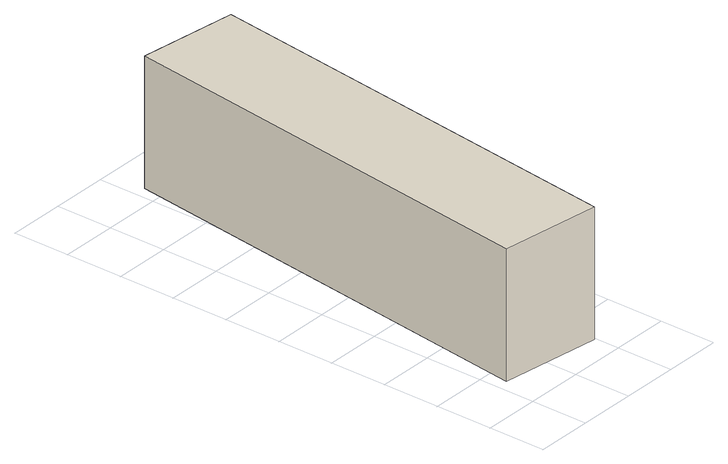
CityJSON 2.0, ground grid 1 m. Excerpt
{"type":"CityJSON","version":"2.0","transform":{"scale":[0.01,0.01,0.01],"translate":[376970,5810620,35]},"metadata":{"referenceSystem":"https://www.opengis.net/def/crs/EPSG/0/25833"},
"CityObjects":{
"building1":{"type":"Building","attributes":{"Gemeindeschluessel":"11000006","BezugspunktDach":"2200","function":"31001_1000","measuredHeight":2.25,"storeysAboveGround":1},"address":[{"country":"Germany","locality":"Berlin","thoroughfareNumber":"18 (2)","thoroughfareName":"Am Beelitzhof"}],"geometry":[{"type":"Solid","lod":"1","boundaries":[[[[0,1,2,3]],[[4,5,6,7]],[[4,7,3,2]],[[5,4,2,1]],[[6,5,1,0]],[[7,6,0,3]]]]}]}
},
"vertices":[
[198,43,305],[296,811,305],[122,834,305],[21,67,305],[122,834,79],[296,811,79],[198,43,79],[21,67,79]
]}
